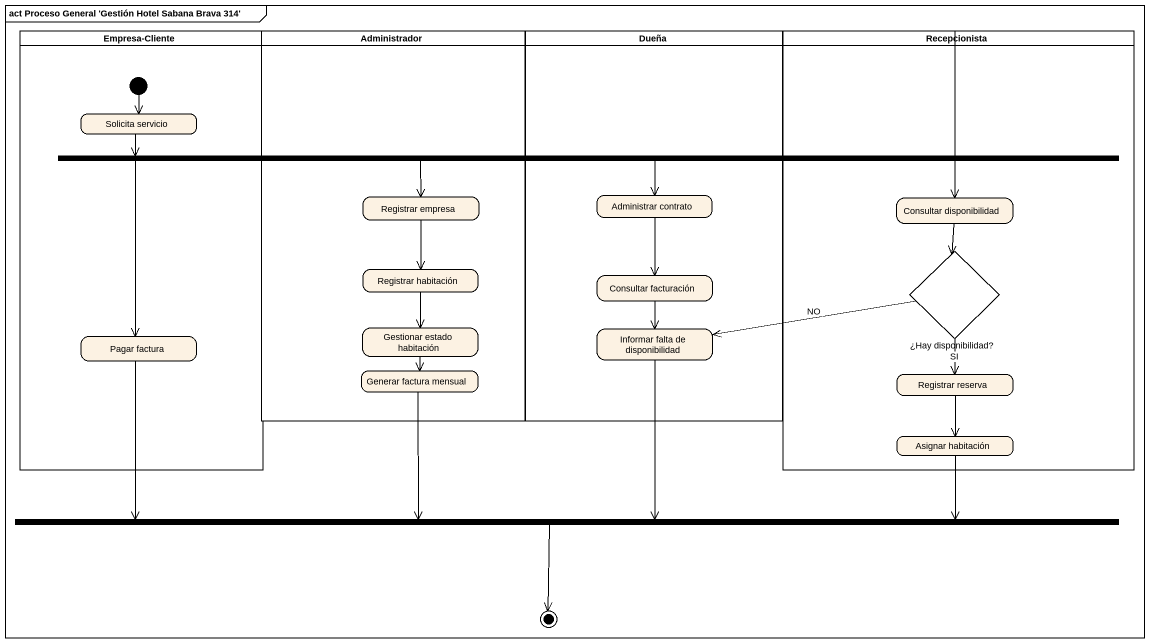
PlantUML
@startuml
mainframe act Proceso General 'Gestión Hotel Sabana Brava 314'
hide empty description
state "Empresa-Cliente" as Empresa_Cliente <<partition>> {
  state "Solicita servicio" as Solicita_servicio
  state "Pagar factura" as Pagar_factura
  [*] --> Solicita_servicio
}
state Administrador <<partition>> {
  state "Registrar empresa" as Registrar_empresa
  state "Registrar habitación" as Registrar_habitación
  state "Gestionar estado habitación" as Gestionar_estado_habitación
  state "Generar factura mensual" as Generar_factura_mensual
}
state Dueña <<partition>> {
  state "Administrar contrato" as Administrar_contrato
  state "Consultar facturación" as Consultar_facturación
  state "Informar falta de disponibilidad" as Informar_falta_de
}
state Recepcionista <<partition>> {
  state "Consultar disponibilidad" as Consultar_disponibilidad
  state "¿Hay disponibilidad?" as Hay_disponibilidad <<choice>>
  state "Registrar reserva" as Registrar_reserva
  state "Asignar habitación" as Asignar_habitación
}
state fork1 <<fork>>
state fork2 <<join>>
Recepcionista -up-> Consultar_disponibilidad
Solicita_servicio -right-> fork1
fork1 -left-> Registrar_empresa
fork1 --> Administrar_contrato
fork1 -left-> Pagar_factura
Registrar_empresa --> Registrar_habitación
Administrar_contrato --> Consultar_facturación
Consultar_disponibilidad --> Hay_disponibilidad
Registrar_habitación --> Gestionar_estado_habitación
Consultar_facturación --> Informar_falta_de
Hay_disponibilidad -left-> Informar_falta_de : NO
Hay_disponibilidad --> Registrar_reserva : SI
Pagar_factura -right-> fork2
Gestionar_estado_habitación --> Generar_factura_mensual
Informar_falta_de --> fork2
Generar_factura_mensual --> fork2
Registrar_reserva --> Asignar_habitación
Asignar_habitación -left-> fork2
fork2 --> [*]
@enduml
